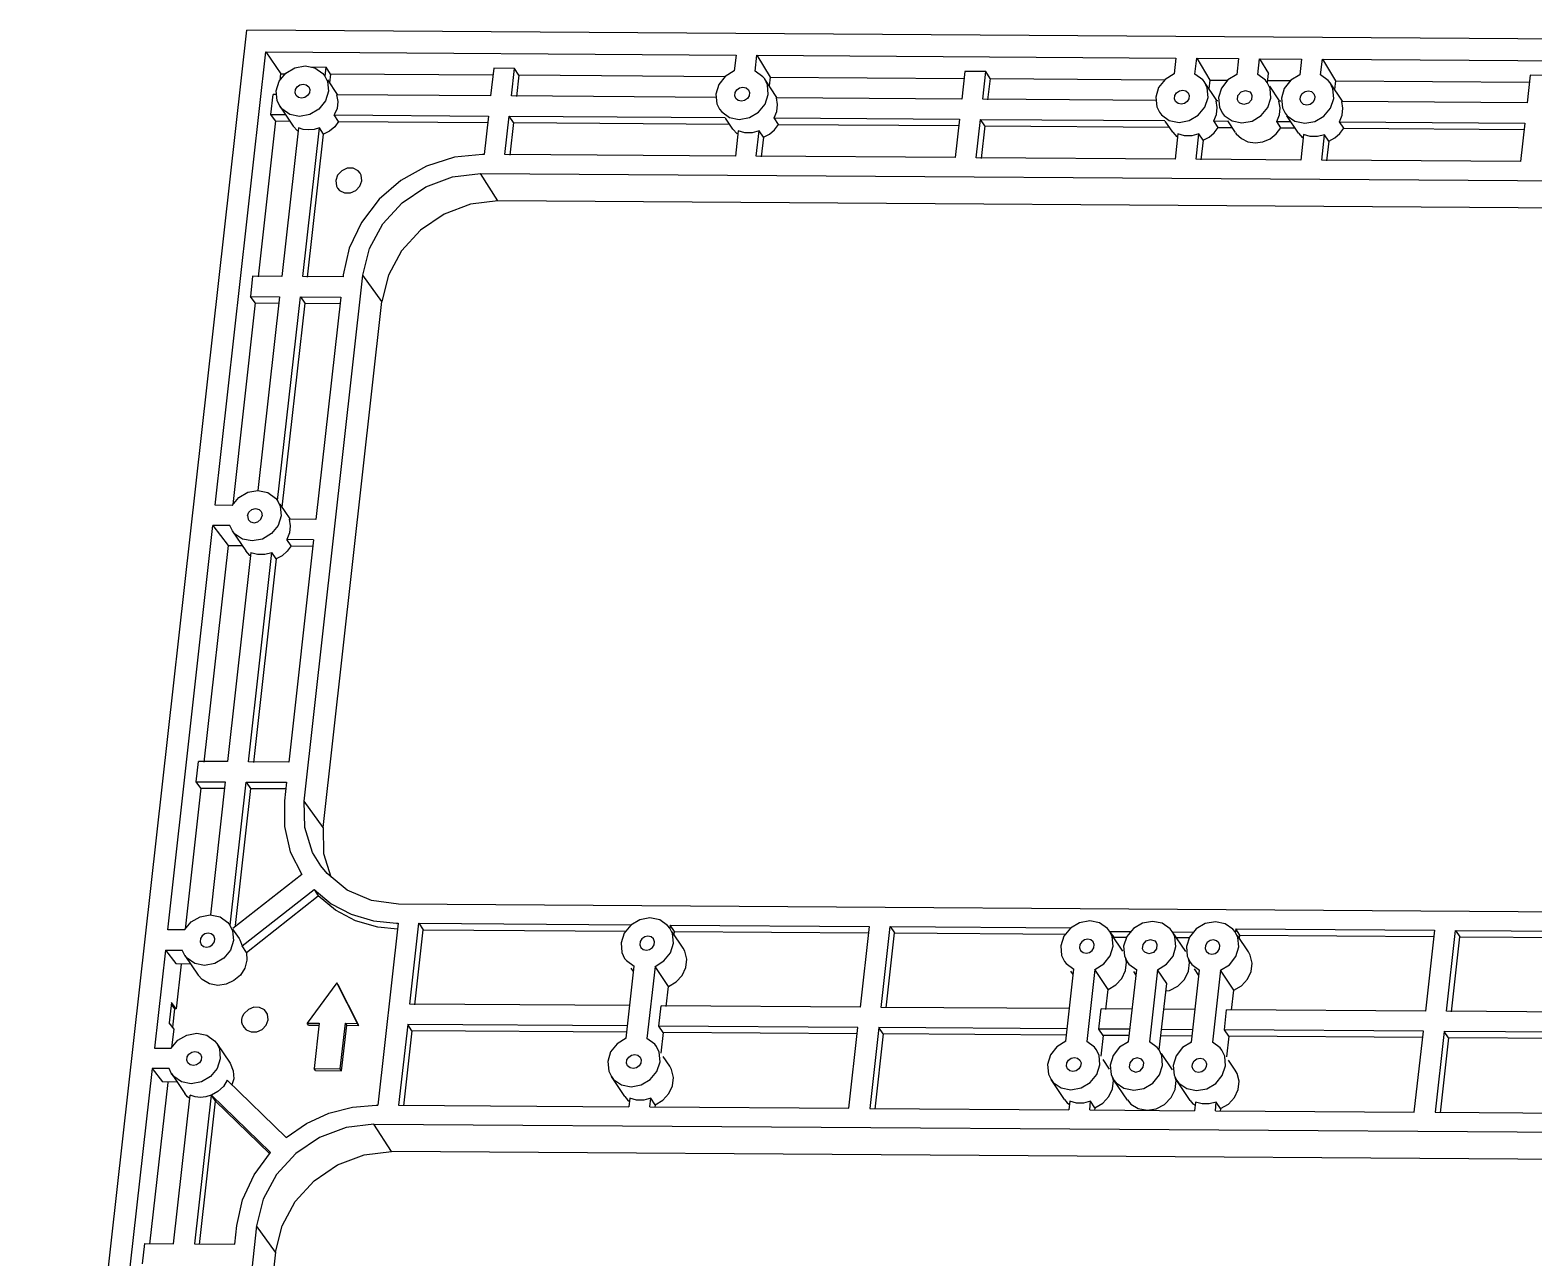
# Model space of a CAD drawing. Extents: x -268 to 907, y 393 to 1224.
# Drawn here: x 402.5 to 540.9, y 905.1 to 1018.1 of the extents above; entities that cross this region are included whole.
import ezdxf

# ---------------------------------------------------------------- set-up
doc = ezdxf.new("R2010")
doc.units = 0
doc.header["$LTSCALE"] = 1.21
doc.header["$MEASUREMENT"] = 0
doc.layers.get('0').update_dxf_attribs({"linetype": 'CONTINUOUS'})

msp = doc.modelspace()

# ---------------------------------------------------------------- linework, layer by layer
at = {"color": 7, "linetype": 'Continuous'}
for p, q in [((402.52111, 839.78224), (422.46919, 1018.08829)), ((792.18381, 1015.56991), (422.46919, 1018.08829)), ((419.55377, 974.359), (424.22077, 1016.07498)), ((424.22077, 1016.07498), (425.60279, 1014.07572)), ((424.22077, 1016.07498), (467.48421, 1015.78029)), ((467.48421, 1015.78029), (467.32202, 1014.33053)), ((428.32948, 1014.69392), (429.76754, 1014.68413)), ((429.67524, 1013.85914), (429.76754, 1014.68413)), ((430.15597, 1014.0447), (429.76754, 1014.68413)), ((445.1846, 1014.57911), (444.90039, 1012.03871)), ((447.11174, 1014.56599), (445.1846, 1014.57911)), ((446.82753, 1012.02558), (447.11174, 1014.56599)), ((447.50016, 1013.92656), (447.11174, 1014.56599)), ((469.24913, 1014.31741), (469.41132, 1015.76716)), ((469.41132, 1015.76716), (470.6251, 1013.76904)), ((469.41132, 1015.76716), (507.95335, 1015.50462)), ((507.95335, 1015.50462), (507.79116, 1014.05487)), ((509.71827, 1014.04174), (509.88046, 1015.4915)), ((509.88046, 1015.4915), (511.09425, 1013.49338)), ((509.88046, 1015.4915), (513.73465, 1015.46524)), ((513.73465, 1015.46524), (513.57246, 1014.01552)), ((515.49959, 1014.00232), (515.66178, 1015.45212)), ((515.66178, 1015.45212), (516.48714, 1014.09342)), ((515.66178, 1015.45212), (519.51597, 1015.42586)), ((519.51597, 1015.42586), (519.35378, 1013.97611)), ((521.28089, 1013.96298), (521.44308, 1015.41274)), ((521.44308, 1015.41274), (522.65686, 1013.41461)), ((521.44308, 1015.41274), (559.98511, 1015.1502)), ((425.53583, 1013.47721), (425.60279, 1014.07572)), ((425.60279, 1014.07572), (426.01707, 1014.07289)), ((429.88173, 1013.52199), (430.78604, 1012.17449)), ((430.15597, 1014.0447), (430.06666, 1013.24643)), ((445.11342, 1013.94282), (430.15597, 1014.0447)), ((447.50016, 1013.92656), (447.28181, 1011.97476)), ((466.47802, 1013.79729), (447.50016, 1013.92656)), ((471.25518, 1011.89882), (470.12301, 1013.58587)), ((470.6251, 1013.76904), (470.5358, 1012.97078)), ((470.6251, 1013.76904), (488.47261, 1013.64747)), ((488.5438, 1014.28376), (488.25959, 1011.74336)), ((490.47093, 1014.27064), (488.5438, 1014.28376)), ((490.18672, 1011.73023), (490.47093, 1014.27064)), ((490.85936, 1013.63121), (490.47093, 1014.27064)), ((490.85936, 1013.63121), (490.641, 1011.67941)), ((490.85936, 1013.63121), (506.94716, 1013.52162)), ((511.72433, 1011.62316), (510.59216, 1013.3102)), ((511.09425, 1013.49338), (511.00494, 1012.69512)), ((511.09425, 1013.49338), (512.7284, 1013.48224)), ((516.20912, 1013.48341), (515.49959, 1014.00232)), ((516.37154, 1013.27181), (516.20912, 1013.48341)), ((516.3728, 1013.45742), (518.50978, 1013.44286)), ((516.39493, 1013.2692), (516.48714, 1014.09342)), ((523.28694, 1011.5444), (522.15477, 1013.23144)), ((522.65686, 1013.41461), (522.56755, 1012.61636)), ((522.65686, 1013.41461), (540.50502, 1013.29304)), ((540.57621, 1013.92934), (540.292, 1011.38893)), ((542.50334, 1013.91621), (540.57621, 1013.92934)), ((424.66819, 1010.31483), (424.87631, 1012.17511)), ((425.19842, 1012.17291), (424.87631, 1012.17511)), ((444.90039, 1012.03871), (430.72757, 1012.13525)), ((465.66546, 1011.89726), (446.82753, 1012.02558)), ((471.30669, 1011.24701), (471.19672, 1011.85959)), ((488.25959, 1011.74336), (471.19672, 1011.85959)), ((506.1346, 1011.6216), (490.18672, 1011.73023)), ((517.50554, 1011.58378), (516.60128, 1012.93122)), ((425.11628, 1009.72701), (424.66819, 1010.31483)), ((424.66819, 1010.31483), (426.01865, 1010.30563)), ((425.50213, 1011.0753), (426.73408, 1009.23958)), ((430.91369, 1009.68752), (430.51945, 1010.27498)), ((430.51945, 1010.27498), (444.69227, 1010.17844)), ((511.45774, 1009.72365), (511.7045, 1010.33379)), ((511.77583, 1010.97135), (511.66586, 1011.58392)), ((511.82484, 1011.58284), (511.66586, 1011.58392)), ((511.7045, 1010.33379), (511.77583, 1010.97135)), ((517.23896, 1009.68427), (517.48572, 1010.29441)), ((517.55705, 1010.93197), (517.44708, 1011.54454)), ((517.60606, 1011.54346), (517.44708, 1011.54454)), ((517.48572, 1010.29441), (517.55705, 1010.93197)), ((523.33844, 1010.89259), (523.22848, 1011.50516)), ((540.292, 1011.38893), (523.22848, 1011.50516)), ((425.11628, 1009.72701), (423.51073, 995.37586)), ((425.11628, 1009.72701), (426.41289, 1009.71818)), ((427.21371, 1009.0955), (425.68312, 995.41438)), ((427.12412, 1008.80854), (426.73418, 1009.23941)), ((427.61026, 995.40126), (429.14084, 1009.08238)), ((429.53508, 1008.49492), (429.14084, 1009.08238)), ((430.91369, 1009.68752), (444.6269, 1009.59411)), ((444.69227, 1010.17844), (444.29685, 1006.64391)), ((446.22398, 1006.63079), (446.61941, 1010.16531)), ((447.01365, 1009.57785), (446.61941, 1010.16531)), ((446.61941, 1010.16531), (466.48779, 1010.02997)), ((447.01365, 1009.57785), (446.67826, 1006.57996)), ((447.01365, 1009.57785), (466.88204, 1009.44251)), ((467.20322, 1008.96392), (466.51452, 1009.99015)), ((467.20333, 1008.96374), (467.59327, 1008.53287)), ((471.38284, 1009.41186), (470.9886, 1009.99931)), ((470.9886, 1009.99931), (488.05147, 1009.88309)), ((471.38284, 1009.41186), (487.9861, 1009.29876)), ((488.05147, 1009.88309), (487.65605, 1006.34856)), ((489.58318, 1006.33544), (489.97861, 1009.86996)), ((490.37285, 1009.2825), (489.97861, 1009.86996)), ((489.97861, 1009.86996), (506.95694, 1009.75431)), ((490.37285, 1009.2825), (490.03746, 1006.28461)), ((490.37285, 1009.2825), (507.35118, 1009.16685)), ((507.67237, 1008.68825), (506.98366, 1009.71449)), ((511.85199, 1009.13619), (511.45774, 1009.72365)), ((511.45774, 1009.72365), (512.73815, 1009.71493)), ((511.85199, 1009.13619), (513.1324, 1009.12747)), ((513.45358, 1008.64888), (512.73076, 1009.72594)), ((517.6332, 1009.09681), (517.23896, 1009.68427)), ((517.23896, 1009.68427), (518.51955, 1009.67555)), ((517.6332, 1009.09681), (518.9138, 1009.08809)), ((519.23498, 1008.60949), (518.17667, 1010.18647)), ((523.4146, 1009.05743), (523.02036, 1009.64489)), ((523.02036, 1009.64489), (540.08388, 1009.52866)), ((523.4146, 1009.05743), (540.01851, 1008.94433)), ((540.08388, 1009.52866), (539.68845, 1005.99413)), ((427.17787, 1008.77515), (427.12412, 1008.80854)), ((428.06454, 995.35043), (429.53508, 1008.49492)), ((467.68286, 1008.81984), (467.42181, 1006.48639)), ((469.34892, 1006.47327), (469.60997, 1008.80671)), ((470.00422, 1008.21925), (469.60997, 1008.80671)), ((470.00422, 1008.21925), (469.8032, 1006.42244)), ((507.67248, 1008.68808), (508.06242, 1008.2572)), ((508.15201, 1008.54417), (507.89095, 1006.21073)), ((509.81806, 1006.1976), (510.07912, 1008.53105)), ((510.47336, 1007.94359), (510.07912, 1008.53105)), ((510.47336, 1007.94359), (510.27234, 1006.14678)), ((519.23509, 1008.60932), (519.62503, 1008.17844)), ((519.71462, 1008.46541), (519.45357, 1006.13197)), ((521.38068, 1006.11884), (521.64173, 1008.45229)), ((522.03597, 1007.86483), (521.64173, 1008.45229)), ((522.03597, 1007.86483), (521.83496, 1006.06802)), ((444.29685, 1006.64391), (444.15237, 1006.6449)), ((467.42181, 1006.48639), (446.22398, 1006.63079)), ((487.65605, 1006.34856), (469.34892, 1006.47327)), ((507.89095, 1006.21073), (489.58318, 1006.33544)), ((519.45357, 1006.13197), (509.81806, 1006.1976)), ((539.68845, 1005.99413), (521.38068, 1006.11884)), ((445.57047, 1002.36141), (443.95624, 1004.89178)), ((443.95624, 1004.89178), (586.60934, 1003.92007)), ((588.22357, 1001.3897), (445.57047, 1002.36141)), ((423.00324, 995.43264), (422.79512, 993.57236)), ((425.68312, 995.41438), (423.00324, 995.43264)), ((431.32005, 995.37599), (427.61026, 995.40126)), ((427.74076, 947.13663), (433.15699, 995.54964)), ((431.34086, 995.56201), (431.32005, 995.37599)), ((434.89421, 993.12567), (433.15699, 995.54964)), ((423.2432, 992.98454), (421.16671, 974.4238)), ((423.2432, 992.98454), (422.79512, 993.57236)), ((422.79512, 993.57236), (425.47501, 993.55411)), ((423.2432, 992.98454), (425.40963, 992.96978)), ((425.47501, 993.55411), (423.48048, 975.72601)), ((425.30481, 974.794), (427.40214, 993.54098)), ((427.79638, 992.95352), (425.69623, 974.18129)), ((427.40214, 993.54098), (427.79638, 992.95352)), ((427.40214, 993.54098), (431.11193, 993.51571)), ((427.79638, 992.95352), (431.04656, 992.93139)), ((431.11193, 993.51571), (428.82269, 973.05331)), ((429.47798, 944.71266), (434.89421, 993.12567)), ((421.10381, 974.34844), (419.55377, 974.359)), ((425.5113, 974.45685), (426.41561, 973.10934)), ((428.82269, 973.05331), (426.35714, 973.0701)), ((415.18348, 935.29512), (419.3458, 972.5)), ((419.3458, 972.5), (420.74598, 970.66313)), ((420.89527, 972.48944), (419.3458, 972.5)), ((421.13647, 972.00469), (420.89527, 972.48944)), ((421.13169, 972.01016), (422.36364, 970.17444)), ((420.74598, 970.66313), (418.51594, 950.7299)), ((420.74598, 970.66313), (422.04161, 970.65431)), ((422.75335, 969.74368), (422.36375, 970.17428)), ((426.54397, 970.62364), (426.14973, 971.2111)), ((428.61471, 971.19431), (426.14973, 971.2111)), ((428.61471, 971.19431), (426.32526, 950.73003)), ((426.54397, 970.62364), (428.54934, 970.60998)), ((422.84327, 970.03037), (420.68833, 950.76842)), ((422.61547, 950.7553), (424.77041, 970.01724)), ((422.80744, 969.71007), (422.75335, 969.74368)), ((425.16465, 969.42978), (423.06975, 950.70447)), ((425.16465, 969.42978), (424.77041, 970.01724)), ((417.80033, 948.9264), (418.00845, 950.78668)), ((420.68833, 950.76842), (418.00845, 950.78668)), ((426.32526, 950.73003), (422.61547, 950.7553)), ((418.24841, 948.33858), (416.79645, 935.36022)), ((418.24841, 948.33858), (417.80033, 948.9264)), ((417.80033, 948.9264), (420.48022, 948.90815)), ((418.24841, 948.33858), (420.41484, 948.32382)), ((420.48022, 948.90815), (419.11032, 936.66329)), ((420.93452, 935.73011), (422.40735, 948.89502)), ((422.80159, 948.30756), (421.3888, 935.67929)), ((422.40735, 948.89502), (422.80159, 948.30756)), ((422.40735, 948.89502), (426.11714, 948.86975)), ((422.80159, 948.30756), (426.05177, 948.28542)), ((426.11714, 948.86975), (425.92463, 947.149)), ((429.47798, 944.71266), (427.74076, 947.13663)), ((427.51972, 940.38856), (421.16994, 935.40529)), ((422.04306, 933.80866), (428.65333, 938.99636)), ((422.43731, 933.2212), (429.04757, 938.4089)), ((428.65333, 938.99636), (429.04757, 938.4089)), ((579.08794, 936.69), (436.43485, 937.66171)), ((436.38319, 935.9076), (434.51012, 919.16513)), ((436.23871, 935.90859), (436.28403, 935.84106)), ((436.23871, 935.90859), (436.38319, 935.9076)), ((437.47784, 928.45338), (438.31032, 935.89448)), ((438.31032, 935.89448), (438.70456, 935.30702)), ((438.31032, 935.89448), (457.85309, 935.76136)), ((461.38054, 935.45739), (461.18554, 935.70527)), ((461.43526, 935.73696), (461.40369, 935.4548)), ((461.8295, 935.1495), (461.43526, 935.73696)), ((461.43526, 935.73696), (479.74239, 935.61225)), ((479.74239, 935.61225), (478.90991, 928.17116)), ((480.83704, 928.15803), (481.66952, 935.59913)), ((481.66952, 935.59913), (482.06376, 935.01167)), ((481.66952, 935.59913), (498.32224, 935.48569)), ((416.73352, 935.28457), (415.18348, 935.29512)), ((421.15799, 935.36765), (421.75085, 934.48424)), ((437.93212, 928.40256), (438.70456, 935.30702)), ((438.70456, 935.30702), (457.34859, 935.18002)), ((462.61424, 933.62112), (461.61014, 935.11731)), ((461.79507, 934.84175), (461.8295, 935.1495)), ((461.8295, 935.1495), (479.67701, 935.02793)), ((481.29132, 928.10721), (482.06376, 935.01167)), ((482.06376, 935.01167), (497.81774, 934.90436)), ((501.84969, 935.18173), (501.65468, 935.4296)), ((501.87596, 935.14463), (501.85143, 935.18118)), ((501.86841, 935.13957), (503.81276, 935.12632)), ((502.27138, 934.63011), (501.94064, 935.04825)), ((503.08338, 933.34546), (502.07929, 934.84165)), ((502.26422, 934.56609), (502.27138, 934.63011)), ((502.27138, 934.63011), (503.42421, 934.62225)), ((507.63061, 935.10032), (509.59416, 935.08694)), ((508.8646, 933.30608), (507.63265, 935.1418)), ((508.00224, 934.59107), (509.20562, 934.58287)), ((513.4123, 935.10297), (513.2173, 935.35084)), ((513.46702, 935.38253), (513.43545, 935.10038)), ((513.86126, 934.79508), (513.46702, 935.38253)), ((513.46702, 935.38253), (531.77479, 935.25783)), ((514.64599, 933.2667), (513.6419, 934.76289)), ((513.82683, 934.48733), (513.86126, 934.79508)), ((513.86126, 934.79508), (531.70942, 934.6735)), ((531.77479, 935.25783), (530.94231, 927.81673)), ((532.86945, 927.8036), (533.70192, 935.2447)), ((533.32373, 927.75278), (534.09617, 934.65724)), ((533.70192, 935.2447), (534.09617, 934.65724)), ((533.70192, 935.2447), (550.354, 935.13127)), ((534.09617, 934.65724), (549.8495, 934.54994)), ((414.97536, 933.43485), (413.96556, 924.40877)), ((414.97536, 933.43485), (415.92747, 932.18581)), ((414.97536, 933.43485), (416.5254, 933.42429)), ((416.766, 932.94098), (416.5254, 933.42429)), ((416.7614, 932.94628), (417.99335, 931.11056)), ((422.43731, 933.2212), (422.04306, 933.80866)), ((415.92747, 932.18581), (417.27792, 932.17661)), ((416.43496, 932.12903), (415.97471, 928.01508)), ((457.36338, 925.31515), (458.10443, 931.93907)), ((458.04971, 931.44998), (457.8404, 931.76188)), ((460.03154, 931.92595), (459.29049, 925.30202)), ((461.26349, 930.09023), (460.03154, 931.92595)), ((497.83252, 925.03949), (498.57358, 931.66341)), ((498.51886, 931.17432), (498.30954, 931.48622)), ((500.50069, 931.65028), (499.75963, 925.02636)), ((501.73264, 929.81456), (500.50069, 931.65028)), ((503.61382, 925.00014), (504.35487, 931.624)), ((504.30014, 931.13483), (504.0908, 931.44678)), ((506.28201, 931.61095), (505.54094, 924.98694)), ((507.11972, 930.36268), (506.28201, 931.61095)), ((509.26414, 932.3152), (509.42661, 932.10355)), ((509.39513, 924.96073), (510.13619, 931.58465)), ((509.42661, 932.10355), (510.13619, 931.58465)), ((510.08147, 931.09556), (509.674, 931.70272)), ((512.0633, 931.57152), (511.32224, 924.9476)), ((513.29525, 929.7358), (512.0633, 931.57152)), ((430.75069, 930.42428), (428.02189, 926.71949)), ((432.64701, 926.68798), (430.75069, 930.42428)), ((432.77021, 926.50441), (430.87389, 930.24071)), ((461.05706, 928.24504), (461.26349, 930.09023)), ((506.43628, 924.25381), (507.11972, 930.36268)), ((415.52663, 928.6029), (415.31851, 926.74263)), ((415.97471, 928.01508), (415.52663, 928.6029)), ((501.52621, 927.96937), (501.73264, 929.81456)), ((507.04222, 929.66998), (507.36816, 929.72224)), ((513.08882, 927.89061), (513.29525, 929.7358)), ((415.51036, 928.45746), (415.80647, 928.01623)), ((415.80647, 928.01623), (415.61977, 926.34741)), ((415.97471, 928.01508), (415.80647, 928.01623)), ((457.69906, 928.31564), (437.47784, 928.45338)), ((460.39466, 926.43559), (460.60278, 928.29586)), ((478.90991, 928.17116), (460.60278, 928.29586)), ((498.1682, 928.03998), (480.83704, 928.15803)), ((500.86381, 926.15992), (501.07193, 928.0202)), ((503.9495, 928.0006), (501.07193, 928.0202)), ((509.73082, 927.96122), (506.85324, 927.98082)), ((512.42642, 926.08116), (512.63454, 927.94144)), ((530.94231, 927.81673), (512.63454, 927.94144)), ((550.19996, 927.68555), (532.86945, 927.8036)), ((415.76659, 926.15481), (415.31851, 926.74263)), ((415.57854, 924.47386), (415.76659, 926.15481)), ((422.09478, 926.48725), (422.18176, 926.33435)), ((428.14509, 926.53591), (428.02189, 926.71949)), ((428.02189, 926.71949), (429.12999, 926.71194)), ((428.14509, 926.53591), (429.12875, 926.52921)), ((429.12999, 926.71194), (428.66172, 922.52632)), ((431.07064, 922.50991), (431.53891, 926.69553)), ((431.19384, 922.32634), (431.66211, 926.51195)), ((431.66211, 926.51195), (431.53891, 926.69553)), ((431.53891, 926.69553), (432.64701, 926.68798)), ((431.66211, 926.51195), (432.77021, 926.50441)), ((432.77021, 926.50441), (432.64701, 926.68798)), ((437.26972, 926.5931), (436.43725, 919.15201)), ((437.66397, 926.00565), (436.89153, 919.10118)), ((437.66397, 926.00565), (437.26972, 926.5931)), ((457.49094, 926.45536), (437.26972, 926.5931)), ((457.42557, 925.87104), (437.66397, 926.00565)), ((460.7889, 925.84813), (460.39466, 926.43559)), ((478.70179, 926.31088), (460.39466, 926.43559)), ((460.7889, 925.84813), (460.57715, 923.9554)), ((478.63642, 925.72656), (460.7889, 925.84813)), ((477.86931, 918.86979), (478.70179, 926.31088)), ((480.62892, 926.29776), (479.79645, 918.85666)), ((481.02316, 925.7103), (480.62892, 926.29776)), ((497.96008, 926.1797), (480.62892, 926.29776)), ((501.25805, 925.57246), (500.86381, 926.15992)), ((503.74138, 926.14032), (500.86381, 926.15992)), ((509.5227, 926.10094), (506.64513, 926.12054)), ((512.82066, 925.4937), (512.42642, 926.08116)), ((530.7342, 925.95645), (512.42642, 926.08116)), ((529.90172, 918.51536), (530.7342, 925.95645)), ((532.66133, 925.94333), (531.82885, 918.50223)), ((533.05557, 925.35587), (532.66133, 925.94333)), ((549.99184, 925.82528), (532.66133, 925.94333)), ((415.51561, 924.39821), (416.12371, 925.12923)), ((419.69522, 924.84615), (420.92717, 923.01043)), ((481.02316, 925.7103), (480.25072, 918.80584)), ((497.89471, 925.59537), (481.02316, 925.7103)), ((501.25805, 925.57246), (501.0463, 923.67973)), ((503.67601, 925.55599), (501.25805, 925.57246)), ((509.45732, 925.51661), (506.57975, 925.53622)), ((512.82066, 925.4937), (512.60891, 923.60097)), ((530.66882, 925.37213), (512.82066, 925.4937)), ((533.05557, 925.35587), (532.28313, 918.45141)), ((549.92647, 925.24095), (533.05557, 925.35587)), ((413.96556, 924.40877), (415.51561, 924.39821)), ((461.39632, 922.73476), (460.78647, 923.6435)), ((501.86547, 922.4591), (501.25562, 923.36783)), ((507.64668, 922.41972), (506.64264, 923.91583)), ((513.42808, 922.38034), (512.81823, 923.28907)), ((413.75745, 922.54849), (409.59513, 885.34362)), ((413.75745, 922.54849), (414.70955, 921.29945)), ((415.30749, 922.53794), (413.75745, 922.54849)), ((415.54808, 922.05462), (415.30749, 922.53794)), ((415.54348, 922.05992), (416.77544, 920.2242)), ((428.78492, 922.34274), (428.66172, 922.52632)), ((428.66172, 922.52632), (431.07064, 922.50991)), ((428.78492, 922.34274), (431.19384, 922.32634)), ((431.19384, 922.32634), (431.07064, 922.50991)), ((457.24458, 919.94854), (456.01263, 921.78426)), ((413.5523, 906.36236), (415.21705, 921.24268)), ((416.06001, 921.29025), (414.70955, 921.29945)), ((420.66111, 921.45609), (426.10144, 916.18631)), ((421.25868, 921.58748), (421.101, 921.03)), ((497.71373, 919.67287), (496.48178, 921.50859)), ((503.49494, 919.63349), (502.26299, 921.46921)), ((509.27634, 919.59411), (508.04439, 921.42983)), ((415.72469, 906.40088), (417.25507, 920.08012)), ((417.01464, 919.93142), (416.77611, 920.2246)), ((417.22236, 919.78782), (417.01464, 919.93142)), ((419.1822, 920.067), (417.65183, 906.38775)), ((418.1061, 906.33693), (419.5814, 919.52383)), ((419.6122, 919.49399), (419.21796, 920.08144)), ((424.65829, 914.81166), (419.21796, 920.08144)), ((424.55556, 914.7056), (419.5814, 919.52383)), ((434.36564, 919.16612), (434.51012, 919.16513)), ((436.43725, 919.15201), (457.63508, 919.00761)), ((457.24501, 919.94913), (457.49983, 919.63967)), ((457.49983, 919.63967), (457.69116, 919.50895)), ((457.72422, 919.80445), (457.63508, 919.00761)), ((459.56219, 918.99449), (459.65133, 919.79133)), ((459.56219, 918.99449), (477.86931, 918.86979)), ((460.04557, 919.20387), (459.65133, 919.79133)), ((460.04557, 919.20387), (460.01646, 918.94366)), ((497.71416, 919.67346), (497.96898, 919.36401)), ((497.96898, 919.36401), (498.16031, 919.23329)), ((498.19337, 919.52879), (498.10422, 918.73195)), ((500.03133, 918.71882), (500.12048, 919.51566)), ((500.51472, 918.92821), (500.12048, 919.51566)), ((500.51472, 918.92821), (500.48561, 918.668)), ((509.27677, 919.5947), (509.53159, 919.28525)), ((509.53159, 919.28525), (509.72292, 919.15453)), ((509.75598, 919.45003), (509.66683, 918.65319)), ((511.59394, 918.64006), (511.68309, 919.4369)), ((512.07733, 918.84945), (511.68309, 919.4369)), ((479.79645, 918.85666), (498.10422, 918.73195)), ((500.03133, 918.71882), (509.66683, 918.65319)), ((511.59394, 918.64006), (529.90172, 918.51536)), ((512.07733, 918.84945), (512.04822, 918.58924)), ((531.82885, 918.50223), (550.13598, 918.37753)), ((435.78374, 914.88263), (434.16951, 917.413)), ((434.16951, 917.413), (576.8226, 916.44129)), ((578.43683, 913.91092), (435.78374, 914.88263)), ((423.37026, 908.07086), (417.95402, 859.65785)), ((421.36162, 906.36248), (421.55413, 908.08323)), ((425.10748, 905.64689), (423.37026, 908.07086)), ((413.04481, 906.41913), (412.83669, 904.55886)), ((413.04481, 906.41913), (415.72469, 906.40088)), ((417.65183, 906.38775), (421.36162, 906.36248)), ((425.10748, 905.64689), (419.69125, 857.23388))]:
    msp.add_line(p, q, dxfattribs=at)
for points in [[(425.50395, 1011.0746), (425.25289, 1011.5937), (425.16908, 1012.48482), (425.452, 1013.37345), (426.05859, 1014.12428), (426.89649, 1014.62303), (427.83814, 1014.79376)], [(427.83814, 1014.79376), (428.74019, 1014.61047), (429.46531, 1014.10108), (429.65204, 1013.86223)], [(426.99702, 1012.07801), (426.90421, 1012.32801), (426.93663, 1012.61777), (427.09608, 1012.87795), (427.35097, 1013.05702), (427.65084, 1013.1195)], [(429.65204, 1013.86223), (429.9031, 1013.34313), (429.98691, 1012.45201), (429.70399, 1011.56339), (429.0974, 1010.81255), (428.2595, 1010.3138), (427.31785, 1010.14307)], [(427.65084, 1013.1195), (427.93627, 1013.05303), (428.15897, 1012.85882)], [(467.32202, 1014.33053), (466.4975, 1013.82208), (465.90572, 1013.06892), (465.63557, 1012.18416), (465.72761, 1011.3007), (465.97302, 1010.79909)], [(465.97302, 1010.79909), (466.16802, 1010.55121), (466.89066, 1010.04827), (467.78699, 1009.86741), (468.7224, 1010.03579), (469.55638, 1010.52813), (470.1637, 1011.27048), (470.45312, 1012.15135), (470.38119, 1013.03843), (470.12118, 1013.58685)], [(470.12118, 1013.58685), (469.95871, 1013.7985), (469.24913, 1014.31741)], [(507.79116, 1014.05487), (506.96665, 1013.54642), (506.37487, 1012.79326), (506.10471, 1011.9085), (506.19675, 1011.02504), (506.44216, 1010.52343)], [(506.44216, 1010.52343), (506.63717, 1010.27555), (507.35981, 1009.77261), (508.25614, 1009.59175), (509.19154, 1009.76013), (510.02553, 1010.25247), (510.63284, 1010.99482), (510.92227, 1011.87569), (510.85034, 1012.76277), (510.59033, 1013.31119)], [(510.59033, 1013.31119), (510.42785, 1013.52284), (509.71827, 1014.04174)], [(513.57246, 1014.01552), (512.74793, 1013.5071), (512.15613, 1012.75396), (511.88594, 1011.86921)], [(514.03735, 1009.55237), (514.97276, 1009.72075), (515.80674, 1010.21309), (516.41405, 1010.95543), (516.70348, 1011.83628), (516.63156, 1012.72335), (516.37154, 1013.27181)], [(519.35378, 1013.97611), (518.52926, 1013.46766), (517.93748, 1012.71449), (517.66733, 1011.82974)], [(519.81875, 1009.51299), (520.75416, 1009.68137), (521.58814, 1010.17371), (522.19545, 1010.91606), (522.48488, 1011.79692), (522.41295, 1012.68401), (522.15294, 1013.23243)], [(522.15294, 1013.23243), (521.99047, 1013.44408), (521.28089, 1013.96298)], [(427.50515, 1011.81733), (427.21972, 1011.8838), (426.99702, 1012.07801)], [(428.15897, 1012.85882), (428.25178, 1012.60882), (428.21936, 1012.31906), (428.05991, 1012.05888), (427.80502, 1011.87981), (427.50515, 1011.81733)], [(430.72757, 1012.13525), (430.83754, 1011.52268), (430.76621, 1010.88512), (430.51945, 1010.27498)], [(467.46616, 1011.80235), (467.37336, 1012.05235), (467.40577, 1012.34211), (467.56522, 1012.60229), (467.82012, 1012.78135), (468.11998, 1012.84384)], [(467.9743, 1011.54167), (467.68887, 1011.60814), (467.46616, 1011.80235)], [(468.62812, 1012.58315), (468.72092, 1012.33315), (468.68851, 1012.04339), (468.52906, 1011.78322), (468.27416, 1011.60415), (467.9743, 1011.54167)], [(468.11998, 1012.84384), (468.40542, 1012.77737), (468.62812, 1012.58315)], [(507.93531, 1011.52669), (507.8425, 1011.77669), (507.87492, 1012.06645), (508.03437, 1012.32663), (508.28927, 1012.50569), (508.58913, 1012.56818)], [(509.09726, 1012.30749), (509.19007, 1012.05749), (509.15765, 1011.76773), (508.99821, 1011.50755), (508.74331, 1011.32849), (508.44345, 1011.266)], [(508.58913, 1012.56818), (508.87456, 1012.5017), (509.09726, 1012.30749)], [(511.88594, 1011.86921), (511.97795, 1010.98573), (512.22338, 1010.48405)], [(513.71854, 1011.48863), (513.63351, 1011.68088), (513.67853, 1012.08328), (513.95997, 1012.40716), (514.37034, 1012.52881)], [(514.87646, 1012.26679), (514.96149, 1012.07454), (514.91648, 1011.67214), (514.63503, 1011.34826), (514.22466, 1011.22661)], [(514.37034, 1012.52881), (514.75289, 1012.40176), (514.87646, 1012.26679)], [(517.66733, 1011.82974), (517.75937, 1010.94628), (518.00478, 1010.44467)], [(519.49792, 1011.44793), (519.40512, 1011.69793), (519.43753, 1011.98769), (519.59698, 1012.24787), (519.85188, 1012.42693), (520.15174, 1012.48941)], [(520.65988, 1012.22873), (520.75268, 1011.97873), (520.72027, 1011.68897), (520.56082, 1011.42879), (520.30592, 1011.24973), (520.00606, 1011.18724)], [(520.15174, 1012.48941), (520.43718, 1012.42294), (520.65988, 1012.22873)], [(427.31785, 1010.14307), (426.4158, 1010.32636), (425.69068, 1010.83575), (425.50395, 1011.0746)], [(470.9886, 1009.99931), (471.23536, 1010.60946), (471.30669, 1011.24701)], [(508.44345, 1011.266), (508.15801, 1011.33248), (507.93531, 1011.52669)], [(512.22338, 1010.48405), (512.41834, 1010.23621), (513.14099, 1009.73324), (514.03735, 1009.55237)], [(514.22466, 1011.22661), (513.84211, 1011.35366), (513.71854, 1011.48863)], [(518.00478, 1010.44467), (518.19978, 1010.19679), (518.92242, 1009.69385), (519.81875, 1009.51299)], [(520.00606, 1011.18724), (519.72062, 1011.25371), (519.49792, 1011.44793)], [(523.02036, 1009.64489), (523.26712, 1010.25503), (523.33844, 1010.89259)], [(428.15555, 1008.89481), (427.6626, 1008.94856), (427.21371, 1009.0955)], [(429.14084, 1009.08238), (428.65978, 1008.94177), (428.15555, 1008.89481)], [(430.91369, 1009.68752), (430.5538, 1009.19438), (430.08536, 1008.78836), (429.53508, 1008.49492)], [(470.00422, 1008.21925), (470.5545, 1008.5127), (471.02294, 1008.91871), (471.38284, 1009.41186)], [(510.47336, 1007.94359), (511.02364, 1008.23703), (511.49208, 1008.64305), (511.85199, 1009.13619)], [(515.2693, 1007.71665), (515.97166, 1007.80978), (516.63293, 1008.08848), (517.20264, 1008.52973), (517.6332, 1009.09681)], [(522.03597, 1007.86483), (522.58626, 1008.15827), (523.0547, 1008.56429), (523.4146, 1009.05743)], [(469.60997, 1008.80671), (468.95662, 1008.63875), (468.29767, 1008.64324), (467.68286, 1008.81984)], [(510.07912, 1008.53105), (509.42577, 1008.36309), (508.76681, 1008.36758), (508.15201, 1008.54417)], [(513.45451, 1008.64762), (513.5207, 1008.55481), (513.99089, 1008.10648), (514.58884, 1007.8192), (515.2693, 1007.71665)], [(521.64173, 1008.45229), (520.98838, 1008.28433), (520.32943, 1008.28882), (519.71462, 1008.46541)], [(444.15237, 1006.6449), (441.57969, 1006.38912), (439.00993, 1005.5729), (436.65307, 1004.24651), (434.65394, 1002.51658), (433.02763, 1000.3969), (431.89812, 998.01347), (431.34086, 995.56201)], [(432.88949, 1004.93185), (432.70491, 1005.1402), (432.24708, 1005.368), (431.71105, 1005.37165), (431.20298, 1005.15043), (430.82351, 1004.74816), (430.64779, 1004.24451)], [(433.05671, 1004.2281), (432.99387, 1004.73337), (432.88949, 1004.93185)], [(433.15699, 995.54964), (433.76155, 997.98253), (434.9892, 1000.24518), (436.75603, 1002.18304), (438.94179, 1003.66442), (441.39773, 1004.58837), (443.95624, 1004.89178)], [(430.64779, 1004.24451), (430.71063, 1003.73923), (430.81501, 1003.54076)], [(430.81501, 1003.54076), (430.99959, 1003.3324), (431.45742, 1003.10461), (431.99346, 1003.10096), (432.50152, 1003.32217), (432.88099, 1003.72445), (433.05671, 1004.2281)], [(445.57047, 1002.36141), (443.04107, 1002.06145), (440.61305, 1001.14799), (438.45226, 999.68353), (436.70561, 997.7678), (435.49189, 995.53087), (434.89421, 993.12567)], [(421.10381, 974.34844), (421.7189, 975.08535), (422.55763, 975.56955), (423.49401, 975.7283), (424.38736, 975.53775), (425.10346, 975.02653), (425.28163, 974.79718)], [(425.28163, 974.79718), (425.53473, 974.27143), (425.61637, 973.38591), (425.33613, 972.503), (424.7361, 971.75534), (423.90642, 971.25526), (422.97176, 971.07789), (422.07269, 971.24981), (421.34405, 971.74512), (421.13647, 972.00469)], [(422.53315, 973.4085), (422.66004, 973.73305), (422.93371, 973.96959), (423.2804, 974.05436), (423.60762, 973.965), (423.78906, 973.79176)], [(422.53315, 973.4085), (422.58728, 973.08271), (422.6262, 973.01605)], [(422.6262, 973.01605), (422.80765, 972.84281), (423.13486, 972.75344), (423.48156, 972.83822), (423.75523, 973.07476), (423.88212, 973.39931)], [(423.78906, 973.79176), (423.82798, 973.72509), (423.88212, 973.39931)], [(426.35714, 973.0701), (426.46709, 972.45798), (426.39601, 971.82087), (426.14973, 971.2111)], [(426.54397, 970.62364), (426.18403, 970.12996), (425.71533, 969.7235), (425.16465, 969.42978)], [(422.84327, 970.03037), (423.45809, 969.85377), (424.11705, 969.84928), (424.77041, 970.01724)], [(425.92463, 947.149), (425.92191, 944.7882), (426.46157, 942.47541), (427.51972, 940.38856)], [(429.27426, 941.16974), (428.52032, 942.42338), (427.80044, 944.69923), (427.74076, 947.13663)], [(429.47798, 944.71266), (429.53699, 942.303), (430.21147, 940.17071)], [(436.43485, 937.66171), (433.94804, 937.99949), (431.70237, 938.9555), (429.85119, 940.46436), (429.27426, 941.16974)], [(428.65333, 938.99636), (430.22146, 937.699), (432.0741, 936.71967), (434.11879, 936.11628), (436.23871, 935.90859)], [(436.32865, 935.35094), (434.51304, 935.52882), (432.46834, 936.13221), (430.6157, 937.11155), (429.04757, 938.4089)], [(416.73352, 935.28457), (417.34163, 936.01559), (418.17031, 936.49943), (419.09742, 936.66473)], [(420.91131, 935.7332), (421.16237, 935.2141), (421.24619, 934.32298), (420.96326, 933.43436), (420.35668, 932.68352), (419.51878, 932.18477), (418.57712, 932.01405)], [(419.09742, 936.66473), (419.99947, 936.48145), (420.72458, 935.97205), (420.91131, 935.7332)], [(461.18554, 935.70527), (460.4629, 936.20821), (459.56657, 936.38907), (458.63116, 936.22069), (457.79717, 935.72835), (457.18986, 934.986), (456.90044, 934.10513), (456.97237, 933.21805), (457.23238, 932.66963)], [(501.65468, 935.4296), (500.93204, 935.93255), (500.03571, 936.11341), (499.10031, 935.94502), (498.26632, 935.45268), (497.65901, 934.71033), (497.36958, 933.82947), (497.44151, 932.94238), (497.70152, 932.39396)], [(505.81693, 936.07403), (504.88149, 935.90563), (504.04749, 935.41326), (503.44018, 934.67089), (503.15079, 933.79)], [(507.6309, 935.14235), (507.4359, 935.39022), (506.71326, 935.89316), (505.81693, 936.07403)], [(513.2173, 935.35084), (512.49466, 935.85378), (511.59832, 936.03465), (510.66292, 935.86626), (509.82893, 935.37392), (509.22162, 934.63157), (508.93219, 933.75071)], [(418.91011, 934.99048), (418.61025, 934.92799), (418.35535, 934.74893), (418.1959, 934.48875), (418.16349, 934.19899), (418.25629, 933.94899)], [(418.76443, 933.6883), (419.06429, 933.75079), (419.31919, 933.92985), (419.47864, 934.19003), (419.51105, 934.47979), (419.41825, 934.72979)], [(419.41825, 934.72979), (419.19555, 934.924), (418.91011, 934.99048)], [(421.75118, 934.48338), (421.81647, 934.37967), (422.04306, 933.80866)], [(459.37926, 934.71481), (459.0794, 934.65233), (458.8245, 934.47326), (458.66505, 934.21309), (458.63263, 933.92333), (458.72544, 933.67332)], [(459.23358, 933.41264), (459.53344, 933.47513), (459.78834, 933.65419), (459.94778, 933.91437), (459.9802, 934.20413), (459.88739, 934.45413)], [(459.88739, 934.45413), (459.66469, 934.64834), (459.37926, 934.71481)], [(460.03154, 931.92595), (460.85606, 932.4344), (461.44783, 933.18756), (461.71799, 934.07232), (461.62595, 934.95578), (461.38054, 935.45739)], [(499.8484, 934.43915), (499.54854, 934.37667), (499.29364, 934.1976), (499.1342, 933.93742), (499.10178, 933.64766), (499.19459, 933.39766)], [(499.70272, 933.13698), (500.00258, 933.19946), (500.25748, 933.37853), (500.41693, 933.6387), (500.44935, 933.92846), (500.35654, 934.17847)], [(500.35654, 934.17847), (500.13384, 934.37268), (499.8484, 934.43915)], [(500.50069, 931.65028), (501.3252, 932.15874), (501.91698, 932.9119), (502.18714, 933.79665), (502.0951, 934.68012), (501.84969, 935.18173)], [(504.97783, 933.35961), (504.89279, 933.55186), (504.93781, 933.95425), (505.21925, 934.27812), (505.62962, 934.39977)], [(506.13572, 934.13776), (506.22076, 933.94551), (506.17574, 933.54312), (505.8943, 933.21924), (505.48394, 933.0976)], [(505.62962, 934.39977), (506.01216, 934.27272), (506.13572, 934.13776)], [(506.28201, 931.61095), (507.10648, 932.11941), (507.69822, 932.87256), (507.96835, 933.7573), (507.87631, 934.64075), (507.6309, 935.14235)], [(511.41102, 934.36039), (511.11115, 934.2979), (510.85626, 934.11884), (510.69681, 933.85866), (510.66439, 933.5689), (510.7572, 933.3189)], [(511.91915, 934.09971), (511.69645, 934.29392), (511.41102, 934.36039)], [(512.0633, 931.57152), (512.88782, 932.07997), (513.47959, 932.83314), (513.74975, 933.71789), (513.65771, 934.60136), (513.4123, 935.10297)], [(418.57712, 932.01405), (417.68838, 932.19172), (416.96914, 932.68611), (416.766, 932.94098)], [(418.25629, 933.94899), (418.479, 933.75478), (418.76443, 933.6883)], [(422.43731, 933.2212), (422.4796, 932.50069), (422.28474, 931.78044), (421.87173, 931.13118), (421.28091, 930.61681), (420.57051, 930.28835), (419.80907, 930.17833)], [(458.72544, 933.67332), (458.94814, 933.47911), (459.23358, 933.41264)], [(461.26349, 930.09023), (461.97568, 930.50384), (462.53184, 931.10493), (462.87139, 931.82831), (462.9572, 932.59534), (462.7799, 933.32223), (462.6138, 933.62053)], [(499.19459, 933.39766), (499.41729, 933.20345), (499.70272, 933.13698)], [(503.15079, 933.79), (503.22275, 932.90292), (503.48274, 932.35458)], [(505.48394, 933.0976), (505.10139, 933.22465), (504.97783, 933.35961)], [(508.93219, 933.75071), (509.00412, 932.86362), (509.26414, 932.3152)], [(510.7572, 933.3189), (510.9799, 933.12469), (511.26533, 933.05822)], [(511.26533, 933.05822), (511.5652, 933.1207), (511.82009, 933.29977), (511.97954, 933.55994), (512.01196, 933.8497), (511.91915, 934.09971)], [(513.29525, 929.7358), (514.00744, 930.14941), (514.5636, 930.75051), (514.90315, 931.47389), (514.98896, 932.24091), (514.81166, 932.96781), (514.64556, 933.26611)], [(457.23238, 932.66963), (457.39485, 932.45798), (458.10443, 931.93907)], [(497.70152, 932.39396), (497.86399, 932.18231), (498.57358, 931.66341)], [(501.73264, 929.81456), (502.44483, 930.22817), (503.00099, 930.82927), (503.34053, 931.55265)], [(503.34053, 931.55265), (503.42635, 932.31967), (503.34907, 932.6365)], [(503.48274, 932.35458), (503.64527, 932.14287), (504.35487, 931.624)], [(507.36816, 929.72224), (508.13786, 930.1211), (508.74483, 930.73608), (509.11587, 931.49301)], [(509.11587, 931.49301), (509.20622, 932.3006), (509.1244, 932.60993)], [(419.80907, 930.17833), (419.01771, 930.31797), (418.34774, 930.70975), (417.99311, 931.11191)], [(422.09478, 926.48725), (422.0159, 926.75659), (422.01085, 927.04312), (422.07995, 927.32914), (422.21894, 927.597)], [(422.18176, 926.33435), (422.39827, 926.10208), (422.85787, 925.89516), (423.38577, 925.90601), (423.8811, 926.13257), (424.24921, 926.53155), (424.41976, 927.02671), (424.36018, 927.52344), (424.25246, 927.73069)], [(424.25246, 927.73069), (424.08183, 927.92682), (423.63791, 928.15978), (423.11324, 928.1778), (422.60808, 927.97745), (422.21894, 927.597)], [(416.12371, 925.12923), (416.95239, 925.61308), (417.8795, 925.77838)], [(419.6934, 924.84685), (419.94446, 924.32774), (420.02827, 923.43663), (419.74535, 922.548), (419.13876, 921.79717), (418.30086, 921.29842), (417.35921, 921.12769)], [(417.8795, 925.77838), (418.78155, 925.59509), (419.50667, 925.0857), (419.6934, 924.84685)], [(457.36338, 925.31515), (456.53886, 924.8067), (455.94708, 924.05354), (455.67693, 923.16878), (455.76897, 922.28532), (456.01438, 921.78371)], [(456.01438, 921.78371), (456.20938, 921.53583), (456.93202, 921.03289), (457.82835, 920.85203), (458.76376, 921.02041), (459.59774, 921.51275), (460.20505, 922.2551), (460.49448, 923.13597), (460.42255, 924.02305), (460.16254, 924.57147)], [(460.16254, 924.57147), (460.00007, 924.78312), (459.29049, 925.30202)], [(497.83252, 925.03949), (497.008, 924.53104), (496.41623, 923.77787), (496.14607, 922.89312), (496.23811, 922.00966), (496.48352, 921.50805)], [(500.63168, 924.29581), (500.46921, 924.50746), (499.75963, 925.02636)], [(503.61382, 925.00014), (502.78929, 924.49172), (502.19749, 923.73858), (501.92729, 922.85383)], [(506.4129, 924.25643), (506.25048, 924.46803), (505.54094, 924.98694)], [(509.39513, 924.96073), (508.57062, 924.45228), (507.97884, 923.69911), (507.70869, 922.81436)], [(512.1943, 924.21705), (512.03183, 924.4287), (511.32224, 924.9476)], [(417.03838, 923.06263), (416.94557, 923.31263), (416.97799, 923.60239), (417.13744, 923.86257), (417.39233, 924.04164), (417.69219, 924.10412)], [(417.54651, 922.80195), (417.26108, 922.86842), (417.03838, 923.06263)], [(418.20033, 923.84344), (418.29314, 923.59344), (418.26072, 923.30367), (418.10127, 923.0435), (417.84638, 922.86443), (417.54651, 922.80195)], [(417.69219, 924.10412), (417.97763, 924.03765), (418.20033, 923.84344)], [(457.50752, 922.78697), (457.41472, 923.03697), (457.44713, 923.32673), (457.60658, 923.58691), (457.86148, 923.76597), (458.16134, 923.82846)], [(458.66948, 923.56777), (458.76228, 923.31777), (458.72987, 923.02801), (458.57042, 922.76783), (458.31552, 922.58877), (458.01566, 922.52629)], [(458.16134, 923.82846), (458.44678, 923.76199), (458.66948, 923.56777)], [(496.48352, 921.50805), (496.67853, 921.26017), (497.40116, 920.75723), (498.2975, 920.57637), (499.2329, 920.74475), (500.06689, 921.23709), (500.6742, 921.97944), (500.96363, 922.8603), (500.8917, 923.74739), (500.63168, 924.29581)], [(497.97667, 922.51131), (497.88386, 922.76131), (497.91628, 923.05107), (498.07573, 923.31125), (498.33062, 923.49031), (498.63049, 923.55279)], [(499.13862, 923.29211), (499.23143, 923.04211), (499.19901, 922.75235), (499.03956, 922.49217), (498.78467, 922.31311), (498.48481, 922.25062)], [(498.63049, 923.55279), (498.91592, 923.48632), (499.13862, 923.29211)], [(504.4117, 923.51341), (504.00134, 923.39177), (503.71989, 923.06789), (503.67488, 922.6655), (503.75991, 922.47326)], [(504.07871, 920.53699), (505.01412, 920.70537), (505.8481, 921.19771), (506.45541, 921.94005), (506.74484, 922.8209), (506.67292, 923.70796), (506.4129, 924.25643)], [(504.26602, 922.21124), (504.67638, 922.33289), (504.95782, 922.65676), (505.00284, 923.05916), (504.91781, 923.2514)], [(504.91781, 923.2514), (504.79424, 923.38637), (504.4117, 923.51341)], [(508.04613, 921.42928), (508.24114, 921.18141), (508.96378, 920.67847), (509.86011, 920.4976), (510.79551, 920.66599), (511.6295, 921.15833), (512.23681, 921.90068), (512.52624, 922.78154), (512.45431, 923.66863), (512.1943, 924.21705)], [(509.53928, 922.43255), (509.44648, 922.68255), (509.47889, 922.97231), (509.63834, 923.23248), (509.89324, 923.41155), (510.1931, 923.47403)], [(510.70124, 923.21335), (510.79404, 922.96335), (510.76163, 922.67359), (510.60218, 922.41341), (510.34728, 922.23435), (510.04742, 922.17186)], [(510.1931, 923.47403), (510.47853, 923.40756), (510.70124, 923.21335)], [(417.35921, 921.12769), (416.47047, 921.30536), (415.75123, 921.79975), (415.54808, 922.05462)], [(420.92754, 923.00979), (421.22515, 922.30928), (421.25868, 921.58748)], [(458.01566, 922.52629), (457.73022, 922.59276), (457.50752, 922.78697)], [(460.04557, 919.20387), (460.75776, 919.61748), (461.31393, 920.21857), (461.65347, 920.94195), (461.73928, 921.70898), (461.56199, 922.43588), (461.39589, 922.73417)], [(498.48481, 922.25062), (498.19937, 922.31709), (497.97667, 922.51131)], [(501.92729, 922.85383), (502.0193, 921.97034), (502.26474, 921.46867)], [(502.12262, 920.66629), (502.20843, 921.43332), (502.13525, 921.73334)], [(503.75991, 922.47326), (503.88348, 922.33829), (504.26602, 922.21124)], [(507.70869, 922.81436), (507.80073, 921.93089), (508.04613, 921.42928)], [(507.89796, 920.60666), (507.9883, 921.41424), (507.91158, 921.7043)], [(510.04742, 922.17186), (509.76198, 922.23833), (509.53928, 922.43255)], [(512.07733, 918.84945), (512.78952, 919.26306), (513.34568, 919.86415), (513.68523, 920.58753), (513.77104, 921.35456), (513.59375, 922.08146), (513.42765, 922.37975)], [(420.66111, 921.45609), (420.30719, 920.88904), (419.81329, 920.41815), (419.21796, 920.08144)], [(500.51472, 918.92821), (501.22691, 919.34182), (501.78307, 919.94291), (502.12262, 920.66629)], [(502.26474, 921.46867), (502.4597, 921.22083), (503.18235, 920.71786), (504.07871, 920.53699)], [(505.31066, 918.70126), (506.15025, 918.83589), (506.91995, 919.23474), (507.52692, 919.84973), (507.89796, 920.60666)], [(418.19691, 919.87943), (417.70396, 919.93318), (417.25507, 920.08012)], [(419.1822, 920.067), (418.70113, 919.92638), (418.19691, 919.87943)], [(426.10144, 916.18631), (427.95725, 917.46034), (430.02603, 918.41297), (432.20251, 918.9876), (434.36564, 919.16612)], [(459.65133, 919.79133), (458.99798, 919.62337), (458.33903, 919.62786), (457.72422, 919.80445)], [(500.12048, 919.51566), (499.46713, 919.34771), (498.80817, 919.3522), (498.19337, 919.52879)], [(503.49497, 919.63476), (503.8231, 919.25584), (504.50245, 918.84711), (505.31066, 918.70126)], [(511.68309, 919.4369), (511.02974, 919.26895), (510.37079, 919.27344), (509.75598, 919.45003)], [(434.16951, 917.413), (431.61097, 917.10958), (429.15497, 916.1856), (426.96926, 914.70424), (425.20242, 912.76632), (423.9748, 910.50373), (423.37026, 908.07086)], [(421.55413, 908.08323), (422.07925, 910.44048), (423.13517, 912.74239), (424.65829, 914.81166)], [(425.10748, 905.64689), (425.70515, 908.05207), (426.91882, 910.28895), (428.66549, 912.20472), (430.82624, 913.66917), (433.25432, 914.58266), (435.78374, 914.88263)]]:
    msp.add_lwpolyline(points, dxfattribs=at)

doc.saveas('drawing.dxf')
